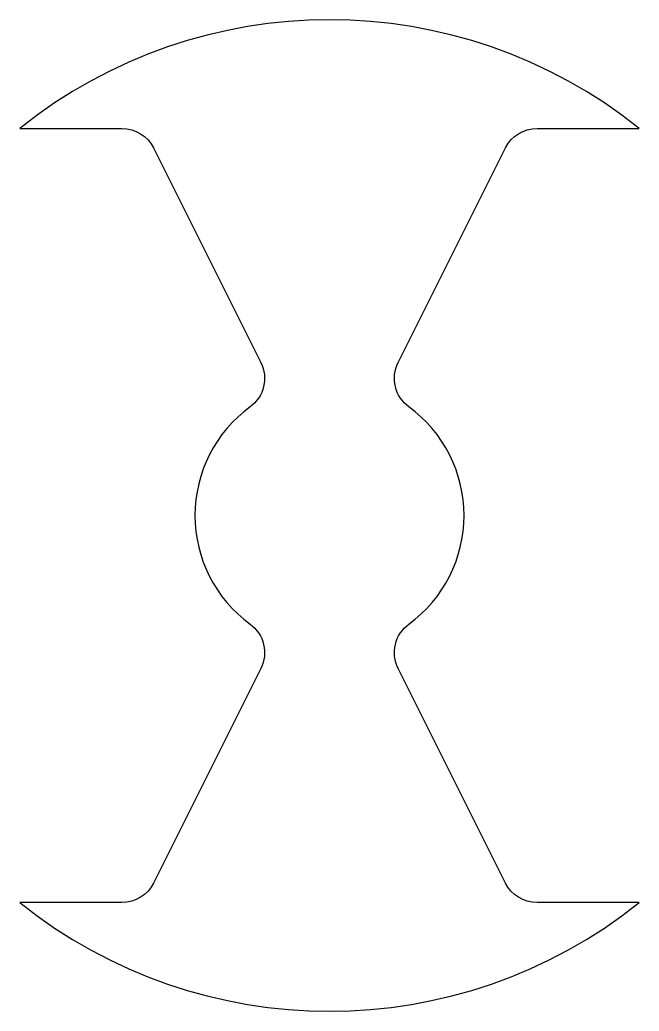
# Model space of a CAD drawing. Header units: millimetres. Extents: x -4.4 to 4.4, y -7 to 7.
import ezdxf

# ---------------------------------------------------------------- set-up
doc = ezdxf.new("R2010")
doc.units = ezdxf.units.MM
doc.layers.get('0').update_dxf_attribs({"linetype": 'CONTINUOUS'})

msp = doc.modelspace()

# ---------------------------------------------------------------- linework, layer by layer
msp.add_lwpolyline([(4.372, -5.467), (2.93, -5.467, -0.284079), (2.483, -5.19), (0.969, -2.161, -0.365977), (1.121, -1.534, 0.507778), (1.121, 1.534, -0.365977), (0.969, 2.161), (2.483, 5.19, -0.284079), (2.93, 5.467), (4.372, 5.467, 0.350719), (-4.372, 5.467), (-2.93, 5.467, -0.284079), (-2.483, 5.19), (-0.969, 2.161, -0.365977), (-1.121, 1.534, 0.507778), (-1.121, -1.534, -0.365977), (-0.969, -2.161), (-2.483, -5.19, -0.284079), (-2.93, -5.467), (-4.372, -5.467, 0.350719)], format="xyb", close=True)

doc.saveas('drawing.dxf')
